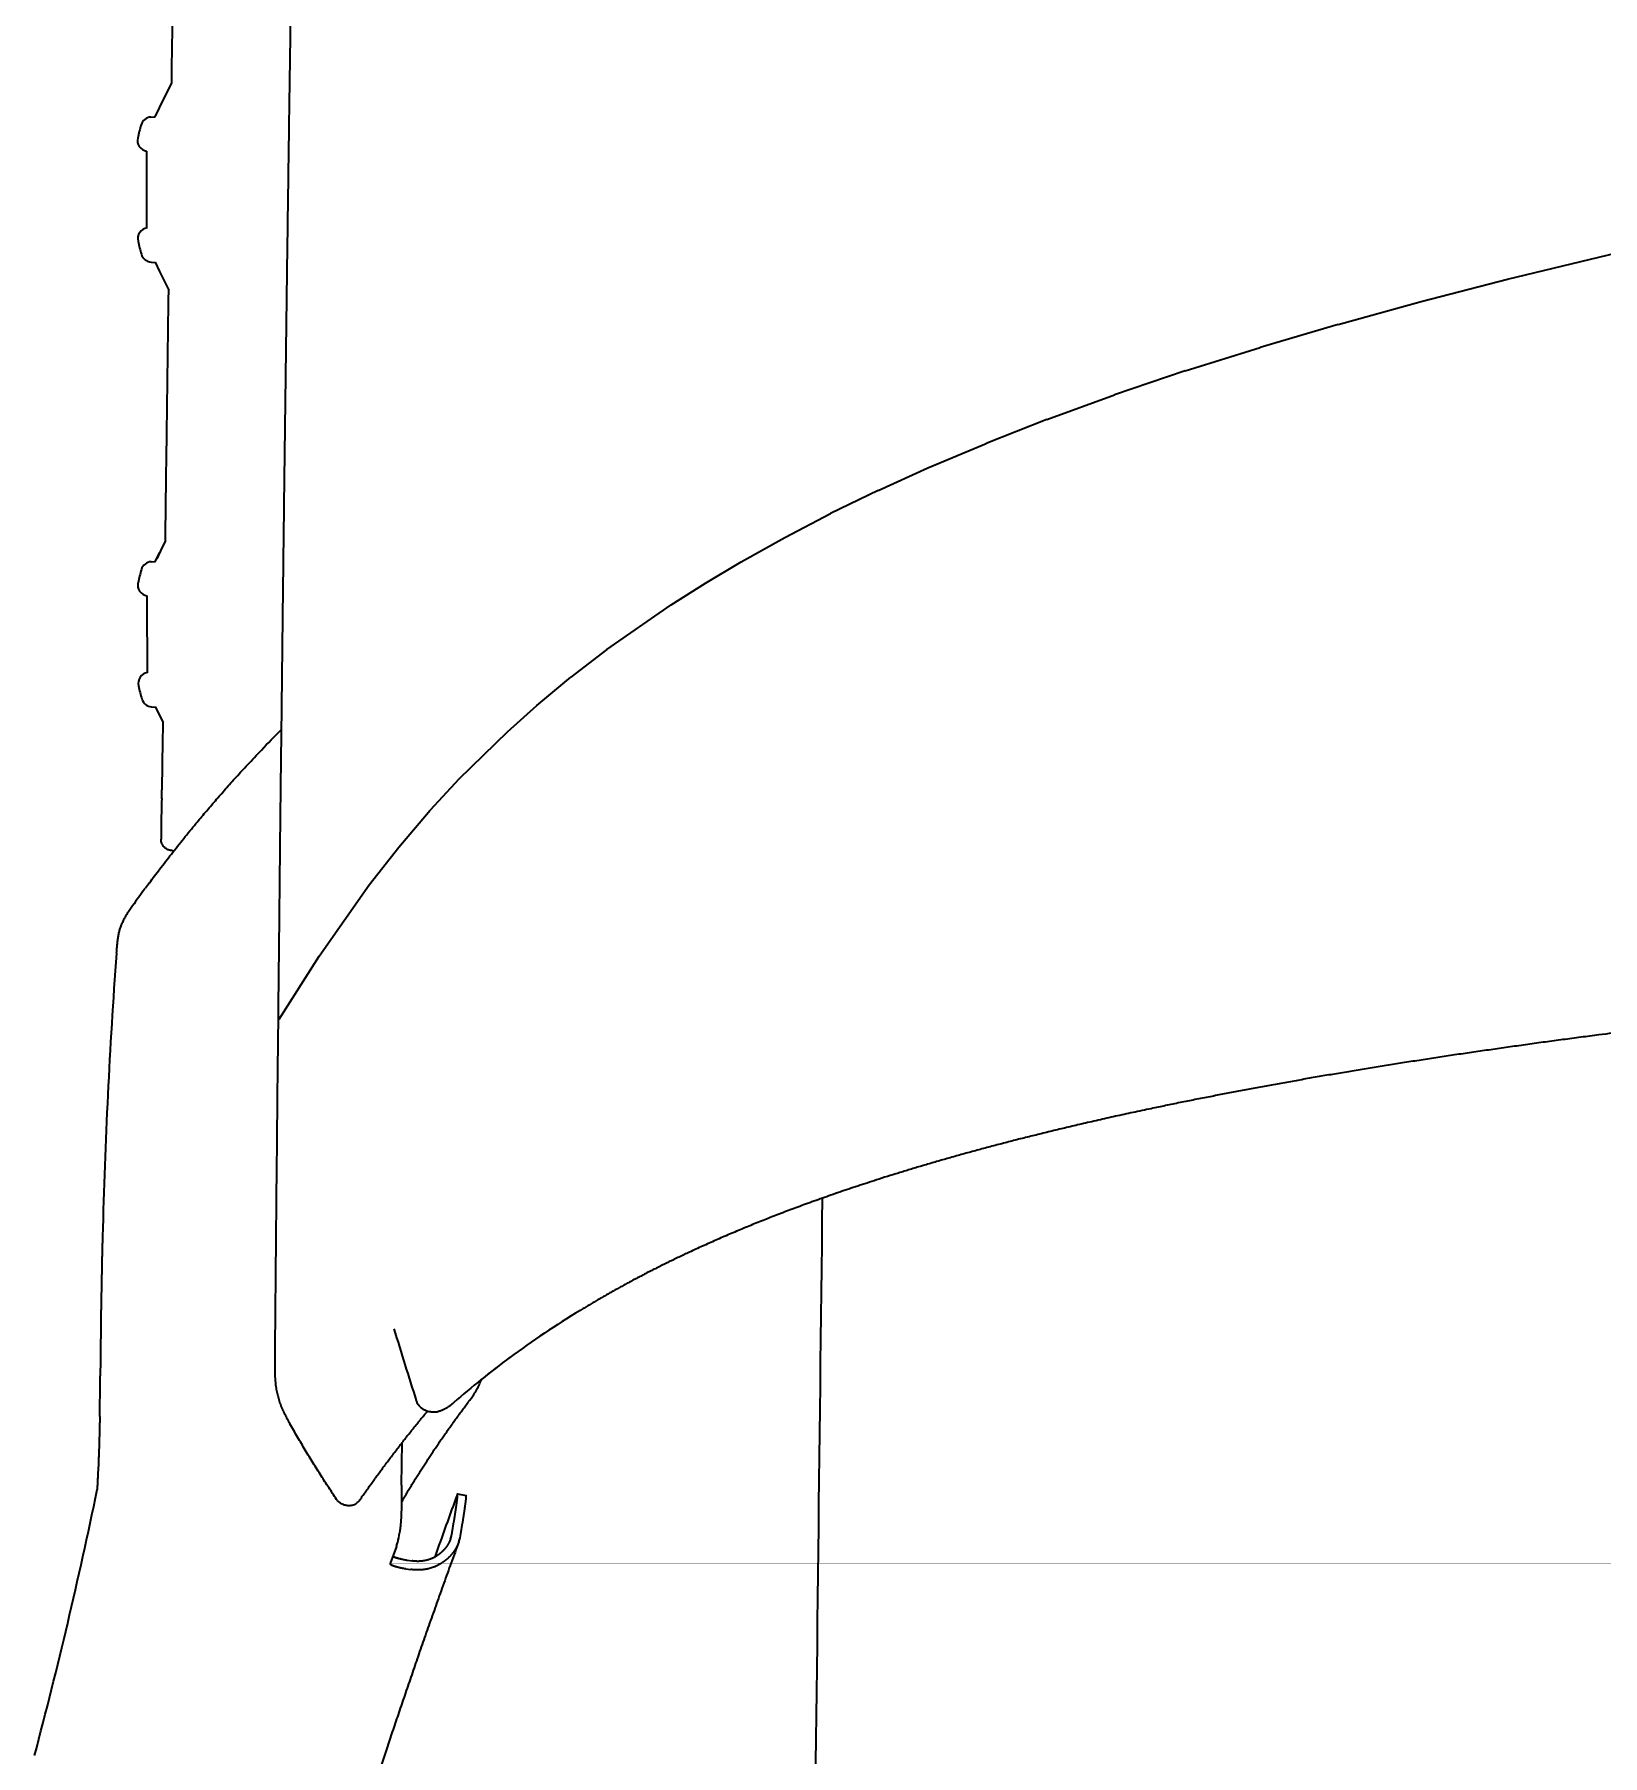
# Model space of a CAD drawing. Header units: millimetres. Extents: x 120 to 10915, y 515 to 8014.
# Drawn here: x 541.5 to 684.7, y 5200.3 to 5357.5 of the extents above; entities that cross this region are included whole.
import ezdxf

# ---------------------------------------------------------------- set-up
doc = ezdxf.new("R2010")
doc.units = ezdxf.units.MM
doc.layers.get('0').update_dxf_attribs({"lineweight": 13})
doc.layers.add('206_Cab_side_and_top_view', color=7, linetype='Continuous', lineweight=13)

# ---------------------------------------------------------------- blocks, each defined once
blk = doc.blocks.new('2409089')
at = {"layer": '206_Cab_side_and_top_view', "color": 3, "lineweight": 35}
for p, q in [((552.92, 1450.79), (554.04, 1453.06)), ((552.52, 1449.96), (552.92, 1450.79)), ((552.14, 1449.94), (552.52, 1449.97)), ((551.75, 1446.82), (551.75, 1445.93)), ((551.75, 1445.93), (551.75, 1440.23)), ((551.75, 1440.23), (551.75, 1439.8)), ((552.16, 1436.69), (552.56, 1436.66)), ((552.52, 1436.68), (552.93, 1435.85)), ((675.98, 1435.14), (686.85, 1437.76)), ((552.93, 1435.84), (553.77, 1434.13)), ((668.1, 1433.1), (675.98, 1435.14)), ((660.53, 1431.01), (668.1, 1433.1)), ((660.53, 1431.01), (653.41, 1428.91)), ((646.57, 1426.76), (653.41, 1428.91)), ((646.57, 1426.76), (640.12, 1424.57)), ((633.94, 1422.32), (640.12, 1424.57)), ((633.94, 1422.32), (628.38, 1420.14)), ((623.07, 1417.9), (628.38, 1420.14)), ((618.53, 1415.84), (623.07, 1417.9)), ((618.53, 1415.84), (614.17, 1413.73)), ((610, 1411.56), (614.17, 1413.73)), ((606.02, 1409.34), (610, 1411.56)), ((552.54, 1409.35), (552.95, 1410.18)), ((553.18, 1410.66), (552.67, 1409.61)), ((553.46, 1411.24), (553.18, 1410.66)), ((552.16, 1409.33), (552.55, 1409.36)), ((602.76, 1407.39), (606.02, 1409.34)), ((599.63, 1405.41), (602.76, 1407.39)), ((551.78, 1406.22), (551.78, 1405.32)), ((551.78, 1405.32), (551.79, 1399.61)), ((593.76, 1401.31), (599.63, 1405.41)), ((593.76, 1401.31), (590.48, 1398.79)), ((551.79, 1399.61), (551.79, 1399.2)), ((587.37, 1396.21), (590.48, 1398.79)), ((552.21, 1396.09), (552.61, 1396.06)), ((552.56, 1396.07), (552.97, 1395.24)), ((584.68, 1393.81), (587.37, 1396.21)), ((552.97, 1395.24), (553.26, 1394.66)), ((584.68, 1393.81), (580.25, 1389.47)), ((580.25, 1389.47), (577.65, 1386.65)), ((574.77, 1383.27), (577.65, 1386.65)), ((553.09, 1385.15), (553.07, 1384)), ((572.08, 1379.83), (574.77, 1383.27)), ((552, 1380.01), (551.65, 1379.54)), ((567.5, 1373.31), (572.08, 1379.83)), ((563.86, 1367.58), (567.5, 1373.31)), ((563.75, 1367.87), (563.7, 1362.98)), ((575.03, 1325.01), (575.07, 1328.9)), ((580.14, 1324.21), (580.93, 1324.08)), ((579.65, 1320.7), (579.81, 1321.68)), ((580.44, 1320.57), (580.6, 1321.55)), ((574.55, 1319.42), (573.98, 1317.86)), ((575.42, 1317.39), (575.87, 1317.32)), ((575.55, 1318.17), (576, 1318.1))]:
    blk.add_line(p, q, dxfattribs=at)
blk.add_lwpolyline([(563.7, 1362.98, 0.000335), (563.44, 1336.29)], format="xyb", dxfattribs=at)
for centre, radius, start, end in [((568.19, 1444.21), 17.67, 163.5181, 167.5296), ((552.21, 1448.94), 1, 94, 163.6463), ((551.91, 1447.81), 1, 167.534, 260.425), ((551.94, 1438.82), 1, 98.5191, 192.5115), ((568.44, 1442.49), 17.9, 192.528, 196.4863), ((552.23, 1437.69), 1, 196.3513, 266), ((568.21, 1403.63), 17.65, 163.5915, 167.6062), ((552.23, 1408.34), 1, 94, 163.7191), ((551.94, 1407.2), 1, 167.6099, 260.5115), ((551.98, 1398.22), 1, 98.6655, 192.586), ((568.49, 1401.91), 17.92, 192.6031, 196.5578), ((552.28, 1397.08), 1, 196.4222, 266), ((691.37, 1383.7), 138.3, 178.3417, 179.3989), ((554.18, 1384.49), 1.54, 267.7495, 272.6332), ((620.76, 1328.23), 86.08, 143.4457, 144.7488), ((1103.2, 1333.6), 555.65, 175.8728, 178.5442), ((636.29, 1266.97), 86.59, 121.2837, 126.4084), ((899.13, 1436.49), 339.03, 196.6591, 197.8169), ((632.55, 1272.2), 80.17, 126.4787, 131.1608), ((632.19, 1272.66), 79.58, 126.4649, 128.8006), ((-53.8, 1340.25), 601.34, 359.14458, 359.49959), ((112.01, 1414.3), 444.37, 345.1379, 348.3557), ((570.2, 1324.35), 1.21, 282.6237, 308.0545), ((1166.19, 1109.66), 624.1, 159.89597, 160.45456), ((580.17, 1324.17), 0.0501, 130.6422, 172.4216), ((617.62, 1311.67), 43.73, 168.1051, 169.3567), ((576.57, 1321.19), 3.12, 340.0497, 350.9026), ((576.58, 1321.19), 3.91, 339.8787, 350.9012), ((572.88, 1320.06), 1.79, 339.0208, 350.0031)]:
    blk.add_arc(centre, radius, start, end, dxfattribs=at)
for points, degree, knots in [([(565.48, 1497.83), (565.45, 1496.03), (565.39, 1492.42), (565.31, 1487.01), (565.22, 1481.58), (565.13, 1476.14), (565.05, 1470.7), (564.97, 1465.26), (564.89, 1459.82), (564.81, 1454.38), (564.73, 1448.96), (564.66, 1443.54), (564.58, 1438.12), (564.51, 1432.72), (564.44, 1427.31), (564.37, 1421.92), (564.3, 1416.52), (564.24, 1411.13), (564.17, 1405.74), (564.11, 1400.35), (564.05, 1394.95), (563.98, 1389.55), (563.92, 1384.14), (563.87, 1378.72), (563.81, 1373.3), (563.77, 1369.68), (563.75, 1367.87)], 3, [0, 0, 0, 0, 5.401616, 10.821776, 16.254318, 21.694069, 27.136778, 32.579055, 38.018295, 43.452621, 48.880569, 54.301755, 59.716078, 65.123895, 70.525597, 75.922621, 81.316303, 86.708175, 92.099697, 97.492791, 102.889173, 108.290488, 113.698418, 119.114095, 124.538872, 129.973503, 129.973503, 129.973503, 129.973503]), ([(554.04, 1453.06), (554.05, 1454), (554.08, 1456.22), (554.14, 1459.72), (554.2, 1463.56), (554.26, 1467.41), (554.31, 1470.74), (554.34, 1472.79), (554.36, 1473.55)], 3, [57.900447, 57.900447, 57.900447, 57.900447, 60.720302, 64.559843, 68.404183, 72.253236, 76.106916, 78.391628, 78.391628, 78.391628, 78.391628]), ([(553.46, 1411.24), (553.48, 1412.15), (553.5, 1414.33), (553.55, 1417.77), (553.6, 1421.56), (553.65, 1425.35), (553.7, 1429.15), (553.74, 1432.08), (553.76, 1433.74), (553.77, 1434.13)], 3, [16.076588, 16.076588, 16.076588, 16.076588, 18.82508, 22.606867, 26.394191, 30.187003, 33.985282, 37.788944, 38.973015, 38.973015, 38.973015, 38.973015]), ([(553.14, 1387.7), (553.14, 1387.9), (553.15, 1388.29), (553.16, 1388.88), (553.18, 1389.47), (553.19, 1390.04), (553.2, 1390.57), (553.21, 1391.08), (553.21, 1391.59), (553.22, 1392.1), (553.23, 1392.66), (553.24, 1393.25), (553.25, 1393.89), (553.25, 1394.36), (553.26, 1394.62), (553.26, 1394.66)], 3, [0, 0, 0, 0, 0.587191, 1.177383, 1.770112, 2.364939, 2.873065, 3.382101, 3.891789, 4.401833, 4.91283, 5.550392, 6.187969, 6.825578, 6.962382, 6.962382, 6.962382, 6.962382]), ([(552, 1380.01), (552.32, 1380.44), (552.98, 1381.32), (554.03, 1382.67), (555.13, 1384.06), (556.16, 1385.33), (557.13, 1386.47), (558.03, 1387.53), (558.97, 1388.6), (559.95, 1389.7), (561.04, 1390.88), (562.4, 1392.33), (563.43, 1393.39), (564.04, 1394)], 3, [0, 0, 0, 0, 1.588348, 3.311583, 5.123979, 6.885515, 8.232582, 9.61886, 11.0458, 12.516645, 14.038521, 15.871278, 18.468102, 18.468102, 18.468102, 18.468102]), ([(554.12, 1382.95), (554.09, 1382.95), (554.03, 1382.96), (553.96, 1382.96), (553.9, 1382.98), (553.84, 1382.99), (553.74, 1383.02), (553.63, 1383.07), (553.51, 1383.14), (553.4, 1383.23), (553.3, 1383.34), (553.22, 1383.45), (553.15, 1383.58), (553.1, 1383.71), (553.08, 1383.83), (553.07, 1383.93), (553.07, 1383.97), (553.07, 1384)], 3, [0, 0, 0, 0, 0.088896, 0.178699, 0.199481, 0.2794, 0.359042, 0.507182, 0.650763, 0.792273, 0.93295, 1.073557, 1.21469, 1.356777, 1.500202, 1.572612, 1.645514, 1.645514, 1.645514, 1.645514]), ([(550.47, 1377.91), (550.38, 1377.79), (550.22, 1377.56), (549.99, 1377.22), (549.79, 1376.89), (549.61, 1376.57), (549.46, 1376.25), (549.33, 1375.92), (549.23, 1375.58), (549.16, 1375.23), (549.1, 1374.85), (549.05, 1374.45), (549.01, 1374.03), (548.99, 1373.74), (548.98, 1373.59)], 3, [0, 0, 0, 0, 0.436185, 0.843997, 1.227257, 1.592207, 1.944468, 2.292971, 2.645574, 3.00993, 3.387019, 3.786529, 4.211266, 4.662146, 4.662146, 4.662146, 4.662146]), ([(748.84, 1372.45), (747.88, 1372.38), (746, 1372.24), (743.18, 1372.02), (740.41, 1371.81), (737.64, 1371.59), (734.88, 1371.36), (732.11, 1371.13), (729.33, 1370.89), (726.57, 1370.65), (723.81, 1370.41), (721.07, 1370.16), (718.34, 1369.9), (715.62, 1369.64), (712.93, 1369.37), (710.24, 1369.1), (707.58, 1368.83), (704.92, 1368.55), (702.29, 1368.27), (699.66, 1367.98), (697.06, 1367.68), (694.47, 1367.38), (691.9, 1367.07), (689.35, 1366.76), (686.83, 1366.45), (685.16, 1366.24), (684.32, 1366.13)], 3, [0, 0, 0, 0, 2.880141, 5.681653, 8.456258, 11.228232, 14.005503, 16.787633, 19.57035, 22.348652, 25.117827, 27.874459, 30.616283, 33.342507, 36.053059, 38.748698, 41.429965, 44.097504, 46.75109, 49.390272, 52.013695, 54.619943, 57.207034, 59.773207, 62.316452, 64.835196, 64.835196, 64.835196, 64.835196]), ([(684.32, 1366.13), (683.78, 1366.06), (682.68, 1365.91), (681.05, 1365.7), (679.43, 1365.48), (677.83, 1365.26), (676.24, 1365.03), (674.66, 1364.81), (673.09, 1364.58), (671.54, 1364.36), (670, 1364.13), (668.48, 1363.89), (666.97, 1363.66), (665.48, 1363.43), (664, 1363.19), (662.54, 1362.95), (661.1, 1362.71), (659.67, 1362.47), (658.25, 1362.23), (656.86, 1361.98), (655.48, 1361.74), (654.11, 1361.49), (652.77, 1361.24), (651.44, 1360.99), (650.13, 1360.74), (649.26, 1360.57), (648.83, 1360.49)], 3, [0, 0, 0, 0, 1.657257, 3.30261, 4.935815, 6.556641, 8.164649, 9.759683, 11.341306, 12.909408, 14.463573, 16.00368, 17.529274, 19.040269, 20.536226, 22.017057, 23.482309, 24.931956, 26.365815, 27.783708, 29.185336, 30.570842, 31.940323, 33.293607, 34.630249, 35.948854, 35.948854, 35.948854, 35.948854]), ([(648.83, 1360.49), (648.37, 1360.4), (647.46, 1360.22), (646.1, 1359.95), (644.77, 1359.67), (643.34, 1359.37), (641.81, 1359.05), (640.2, 1358.7), (638.63, 1358.34), (637.14, 1358), (635.73, 1357.67), (634.4, 1357.35), (633.11, 1357.03), (631.83, 1356.72), (630.58, 1356.4), (629.36, 1356.08), (628.16, 1355.76), (626.98, 1355.44), (625.83, 1355.12), (624.7, 1354.8), (623.59, 1354.48), (622.5, 1354.16), (621.44, 1353.84), (620.4, 1353.52), (619.38, 1353.21), (618.71, 1352.99), (618.37, 1352.89)], 3, [0, 0, 0, 0, 1.402154, 2.784207, 4.14644, 5.488864, 7.169235, 8.817499, 10.433419, 12.017591, 13.404791, 14.767173, 16.104665, 17.417919, 18.706978, 19.972459, 21.214525, 22.433744, 23.630465, 24.805113, 25.958047, 27.089545, 28.199734, 29.288483, 30.355442, 31.403438, 31.403438, 31.403438, 31.403438]), ([(618.37, 1352.89), (618.09, 1352.79), (617.52, 1352.61), (616.68, 1352.33), (615.85, 1352.06), (615.03, 1351.78), (614.23, 1351.5), (613.44, 1351.22), (612.67, 1350.95), (611.92, 1350.68), (611.2, 1350.41), (610.51, 1350.15), (609.83, 1349.9), (609.16, 1349.64), (608.51, 1349.38), (607.86, 1349.12), (607.22, 1348.87), (606.69, 1348.65), (606.15, 1348.43), (605.61, 1348.2), (604.96, 1347.93), (604.33, 1347.66), (603.71, 1347.38), (603.1, 1347.11), (602.49, 1346.84), (601.9, 1346.57), (601.51, 1346.39), (601.31, 1346.3)], 3, [0, 0, 0, 0, 0.902882, 1.791682, 2.666651, 3.528036, 4.375883, 5.210645, 6.032573, 6.841928, 7.589969, 8.327403, 9.054458, 9.771361, 10.478346, 11.175643, 11.863481, 12.542085, 12.897796, 13.606586, 14.305485, 14.994705, 15.67443, 16.344804, 17.005928, 17.657392, 18.300556, 18.300556, 18.300556, 18.300556]), ([(547.72, 1347.71), (547.72, 1347.53), (547.71, 1347.17), (547.69, 1346.62), (547.68, 1346.08), (547.67, 1345.53), (547.66, 1344.99), (547.65, 1344.44), (547.64, 1343.9), (547.63, 1343.36), (547.62, 1342.82), (547.61, 1342.28), (547.6, 1341.75), (547.59, 1341.21), (547.58, 1340.68), (547.58, 1340.15), (547.57, 1339.62), (547.56, 1339.09), (547.56, 1338.56), (547.55, 1338.04), (547.54, 1337.53), (547.54, 1337.01), (547.53, 1336.5), (547.53, 1336), (547.52, 1335.5), (547.52, 1335.17), (547.52, 1335)], 3, [0, 0, 0, 0, 0.546515, 1.092436, 1.637729, 2.182348, 2.726237, 3.269329, 3.811549, 4.352812, 4.89243, 5.430871, 5.968015, 6.503724, 7.037186, 7.568875, 8.098596, 8.62613, 9.150434, 9.672004, 10.189799, 10.704178, 11.213643, 11.718832, 12.218182, 12.712189, 12.712189, 12.712189, 12.712189]), ([(601.31, 1346.3), (601.15, 1346.22), (600.84, 1346.07), (600.36, 1345.85), (599.89, 1345.63), (599.43, 1345.4), (598.98, 1345.18), (598.53, 1344.95), (598.08, 1344.73), (597.64, 1344.51), (597.21, 1344.28), (596.78, 1344.06), (596.36, 1343.84), (595.94, 1343.62), (595.53, 1343.39), (595.13, 1343.17), (594.72, 1342.95), (594.33, 1342.73), (593.94, 1342.51), (593.55, 1342.29), (593.17, 1342.07), (592.79, 1341.85), (592.41, 1341.63), (592.05, 1341.41), (591.68, 1341.19), (591.44, 1341.05), (591.32, 1340.97)], 3, [0, 0, 0, 0, 0.53046, 1.055109, 1.574058, 2.087419, 2.595297, 3.097798, 3.595023, 4.087072, 4.574161, 5.056264, 5.533472, 6.005876, 6.473561, 6.936611, 7.39511, 7.849136, 8.29883, 8.744206, 9.185337, 9.622295, 10.055152, 10.483975, 10.908833, 11.32979, 11.32979, 11.32979, 11.32979]), ([(563.44, 1336.29), (563.44, 1336.13), (563.44, 1335.79), (563.44, 1335.29), (563.47, 1334.79), (563.51, 1334.29), (563.58, 1333.79), (563.68, 1333.31), (563.81, 1332.84), (563.97, 1332.38), (564.15, 1331.93), (564.36, 1331.49), (564.59, 1331.06), (564.75, 1330.77), (564.83, 1330.63)], 3, [0, 0, 0, 0, 0.500576, 1.004315, 1.508757, 2.011596, 2.510272, 3.004255, 3.493342, 3.978213, 4.46063, 4.943642, 5.430839, 5.926408, 5.926408, 5.926408, 5.926408]), ([(575.02, 1323.47), (575.06, 1323.54), (575.13, 1323.66), (575.24, 1323.85), (575.35, 1324.04), (575.46, 1324.23), (575.58, 1324.42), (575.69, 1324.61), (575.8, 1324.8), (575.92, 1324.98), (576.03, 1325.17), (576.15, 1325.36), (576.27, 1325.55), (576.39, 1325.74), (576.5, 1325.93), (576.62, 1326.12), (576.74, 1326.31), (576.86, 1326.5), (576.98, 1326.69), (577.11, 1326.87), (577.23, 1327.06), (577.35, 1327.25), (577.48, 1327.44), (577.6, 1327.63), (577.73, 1327.82), (577.85, 1328.01), (577.98, 1328.2), (578.11, 1328.39), (578.23, 1328.58), (578.36, 1328.77), (578.49, 1328.96), (578.62, 1329.15), (578.75, 1329.34), (578.88, 1329.53), (579.02, 1329.71), (579.15, 1329.9), (579.28, 1330.09), (579.42, 1330.28), (579.55, 1330.47), (579.69, 1330.66), (579.83, 1330.85), (579.96, 1331.04), (580.1, 1331.23), (580.24, 1331.42), (580.38, 1331.61), (580.52, 1331.8), (580.66, 1331.99), (580.8, 1332.18), (580.95, 1332.37), (581.09, 1332.57), (581.24, 1332.76), (581.42, 1333), (581.65, 1333.32), (581.9, 1333.74), (582.14, 1334.21), (582.27, 1334.53), (582.34, 1334.69)], 3, [0, 0, 0, 0, 0.218366, 0.437137, 0.656273, 0.875765, 1.095616, 1.315886, 1.53653, 1.757536, 1.978907, 2.200712, 2.422899, 2.645453, 2.868379, 3.091753, 3.315516, 3.539654, 3.764167, 3.989143, 4.214516, 4.440268, 4.666402, 4.893011, 5.120026, 5.347424, 5.575209, 5.803483, 6.03217, 6.261243, 6.490704, 6.720663, 6.95104, 7.181805, 7.412963, 7.644097, 7.875519, 8.107358, 8.339608, 8.573058, 8.807156, 9.041684, 9.276711, 9.512385, 9.748572, 9.985161, 10.222067, 10.459732, 10.697724, 10.935321, 11.198731, 11.41181, 11.833664, 12.371601, 12.882714, 13.41479, 13.41479, 13.41479, 13.41479]), ([(576.35, 1332.75), (576.36, 1332.72), (576.39, 1332.66), (576.44, 1332.54), (576.51, 1332.41), (576.59, 1332.31), (576.68, 1332.21), (576.77, 1332.12), (576.88, 1332.04), (576.96, 1331.98), (577.05, 1331.93), (577.15, 1331.88), (577.26, 1331.83), (577.35, 1331.8), (577.47, 1331.77), (577.58, 1331.74), (577.72, 1331.72), (577.84, 1331.7), (577.96, 1331.7), (578.08, 1331.7), (578.2, 1331.71), (578.28, 1331.72), (578.32, 1331.73)], 3, [0, 0, 0, 0, 0.099462, 0.198609, 0.396511, 0.531291, 0.595276, 0.796542, 0.900232, 1.003527, 1.112126, 1.220688, 1.334433, 1.450837, 1.518684, 1.690083, 1.809452, 1.931872, 2.05213, 2.173334, 2.295087, 2.416427, 2.416427, 2.416427, 2.416427]), ([(547.47, 1331.28), (547.47, 1331.16), (547.47, 1330.94), (547.46, 1330.6), (547.46, 1330.27), (547.45, 1329.96), (547.44, 1329.65), (547.43, 1329.36), (547.43, 1329.07), (547.42, 1328.79), (547.41, 1328.53), (547.4, 1328.27), (547.39, 1328.02), (547.38, 1327.77), (547.37, 1327.53), (547.36, 1327.3), (547.35, 1327.07), (547.35, 1326.85), (547.34, 1326.63), (547.32, 1326.42), (547.31, 1326.21), (547.3, 1326), (547.29, 1325.8), (547.28, 1325.6), (547.27, 1325.4), (547.27, 1325.27), (547.26, 1325.2)], 3, [0, 0, 0, 0, 0.344973, 0.680589, 1.006594, 1.322838, 1.62825, 1.923893, 2.209908, 2.486523, 2.754137, 3.013041, 3.265022, 3.509188, 3.747617, 3.97924, 4.206667, 4.428321, 4.645816, 4.858528, 5.06909, 5.275723, 5.481428, 5.68394, 5.883581, 6.080663, 6.080663, 6.080663, 6.080663]), ([(571.37, 1323.9), (571.46, 1324.04), (571.65, 1324.3), (571.93, 1324.69), (572.21, 1325.08), (572.49, 1325.47), (572.78, 1325.86), (573.07, 1326.26), (573.36, 1326.65), (573.65, 1327.04), (573.95, 1327.44), (574.25, 1327.83), (574.55, 1328.23), (574.85, 1328.62), (575.16, 1329.01), (575.47, 1329.41), (575.78, 1329.81), (576.1, 1330.2), (576.42, 1330.6), (576.74, 1330.99), (577.07, 1331.39), (577.29, 1331.65), (577.4, 1331.79)], 3, [0, 0, 0, 0, 0.479745, 0.960994, 1.443817, 1.928266, 2.413534, 2.900649, 3.389618, 3.880444, 4.372194, 4.866145, 5.362249, 5.86048, 6.360288, 6.862596, 7.367385, 7.874534, 8.383543, 8.895432, 9.410172, 9.927698, 9.927698, 9.927698, 9.927698]), ([(579.79, 1332.56), (579.75, 1332.52), (579.67, 1332.45), (579.54, 1332.35), (579.42, 1332.25), (579.29, 1332.17), (579.18, 1332.08), (579.06, 1332.01), (578.94, 1331.95), (578.84, 1331.9), (578.75, 1331.86), (578.66, 1331.82), (578.55, 1331.78), (578.44, 1331.75), (578.36, 1331.74), (578.32, 1331.73)], 3, [0, 0, 0, 0, 0.161897, 0.32072, 0.478647, 0.636889, 0.77228, 0.907401, 1.042233, 1.177258, 1.240927, 1.354424, 1.468901, 1.585616, 1.704488, 1.704488, 1.704488, 1.704488]), ([(569.09, 1323.72), (568.97, 1323.9), (568.73, 1324.25), (568.38, 1324.79), (568.03, 1325.32), (567.67, 1325.88), (567.31, 1326.45), (566.95, 1327.03), (566.59, 1327.62), (566.23, 1328.22), (565.88, 1328.81), (565.53, 1329.41), (565.18, 1330.02), (564.95, 1330.43), (564.83, 1330.63)], 3, [0, 0, 0, 0, 0.639438, 1.278973, 1.918819, 2.558623, 3.249571, 3.94059, 4.632148, 5.32421, 6.017996, 6.713562, 7.41217, 8.115955, 8.115955, 8.115955, 8.115955]), ([(575.03, 1325.01), (575.03, 1324.99), (575.03, 1324.98), (575.03, 1324.96), (575.03, 1324.93), (575.03, 1324.9), (575.03, 1324.89), (575.03, 1324.86), (575.03, 1324.83), (575.03, 1324.81), (575.03, 1324.78), (575.03, 1324.75), (575.03, 1324.74), (575.03, 1324.71), (575.03, 1324.68), (575.03, 1324.66), (575.03, 1324.63), (575.03, 1324.6), (575.03, 1324.59), (575.03, 1324.54), (575.03, 1324.5), (575.03, 1324.47), (575.03, 1324.22), (575.02, 1323.96), (575.02, 1323.71), (575.02, 1323.27), (575.01, 1322.83), (575, 1322.59), (574.99, 1322.3), (574.98, 1322), (574.97, 1321.91), (574.95, 1321.64), (574.93, 1321.36), (574.91, 1321.18), (574.88, 1320.96), (574.85, 1320.76), (574.84, 1320.73), (574.84, 1320.71), (574.83, 1320.69)], 5, [0, 0, 0, 0, 0, 0, 0.075647, 0.075647, 0.075647, 0.151294, 0.151294, 0.151294, 0.226941, 0.226941, 0.226941, 0.302588, 0.302588, 0.302588, 0.378236, 0.378236, 0.378236, 0.453884, 0.453884, 0.453884, 0.604886, 0.604886, 0.604886, 1.742531, 1.742531, 1.742531, 2.834459, 2.834459, 2.834459, 3.249618, 3.249618, 3.249618, 4.261032, 4.261032, 4.261032, 4.395407, 4.395407, 4.395407, 4.395407, 4.395407, 4.395407]), ([(570.46, 1323.16), (570.44, 1323.16), (570.4, 1323.15), (570.33, 1323.14), (570.24, 1323.14), (570.15, 1323.14), (570.02, 1323.15), (569.9, 1323.17), (569.78, 1323.2), (569.66, 1323.25), (569.55, 1323.3), (569.44, 1323.37), (569.38, 1323.42), (569.3, 1323.48), (569.23, 1323.55), (569.15, 1323.64), (569.11, 1323.7), (569.09, 1323.72)], 3, [0, 0, 0, 0, 0.03638, 0.12817, 0.220029, 0.312122, 0.404541, 0.591101, 0.676074, 0.780289, 0.971886, 1.068747, 1.166218, 1.199098, 1.363723, 1.464269, 1.565999, 1.565999, 1.565999, 1.565999]), ([(571.37, 1323.9), (571.37, 1323.9), (571.34, 1323.86), (571.29, 1323.77), (571.21, 1323.66), (571.13, 1323.56), (571.04, 1323.47), (570.98, 1323.42), (570.95, 1323.39)], 3, [0, 0, 0, 0, 0.0105483, 0.1579556, 0.2967192, 0.4310881, 0.5512341, 0.6695576, 0.6695576, 0.6695576, 0.6695576]), ([(579.81, 1321.68), (579.85, 1321.92), (579.89, 1322.17), (579.92, 1322.4), (579.99, 1322.85), (580.05, 1323.25), (580.07, 1323.44), (580.12, 1323.79), (580.14, 1324.04), (580.15, 1324.14), (580.15, 1324.19), (580.14, 1324.2), (580.14, 1324.21), (580.14, 1324.21), (580.14, 1324.21)], 5, [0, 0, 0, 0, 0, 0, 2.176611, 2.176611, 2.176611, 4.201754, 4.201754, 4.201754, 6.483089, 6.483089, 6.483089, 6.631049, 6.631049, 6.631049, 6.631049, 6.631049, 6.631049]), ([(580.6, 1321.55), (580.65, 1321.87), (580.7, 1322.18), (580.75, 1322.51), (580.84, 1323.13), (580.9, 1323.63), (580.93, 1323.85), (580.94, 1324.02), (580.93, 1324.07), (580.93, 1324.07), (580.93, 1324.08), (580.93, 1324.08)], 5, [0, 0, 0, 0, 0, 0, 2.839961, 2.839961, 2.839961, 6.064827, 6.064827, 6.064827, 6.600802, 6.600802, 6.600802, 6.600802, 6.600802, 6.600802]), ([(580.25, 1319.84), (580.02, 1319.2), (579.56, 1317.94), (578.88, 1316.07), (578.23, 1314.23), (577.59, 1312.44), (576.98, 1310.69), (576.38, 1308.97), (575.81, 1307.3), (575.25, 1305.66), (574.71, 1304.07), (574.18, 1302.51), (573.68, 1300.99), (573.19, 1299.51), (572.71, 1298.07), (572.26, 1296.66), (571.81, 1295.3), (571.39, 1293.97), (570.97, 1292.68), (570.58, 1291.43), (570.19, 1290.21), (569.82, 1289.04), (569.46, 1287.9), (569.12, 1286.8), (568.79, 1285.73), (568.57, 1285.04), (568.47, 1284.7)], 3, [0, 0, 0, 0, 2.041595, 4.032747, 5.97804, 7.878816, 9.736872, 11.550975, 13.32141, 15.048454, 16.735915, 18.380452, 19.982329, 21.541816, 23.059192, 24.534728, 25.96869, 27.361339, 28.716339, 30.030546, 31.304215, 32.537603, 33.730964, 34.884555, 35.998634, 37.073673, 37.073673, 37.073673, 37.073673]), ([(580.25, 1319.84), (580.13, 1319.52), (579.98, 1319.21), (579.8, 1318.93), (579.39, 1318.43), (578.91, 1318.03), (578.65, 1317.86), (578.01, 1317.5), (577.27, 1317.3), (576.81, 1317.24), (576.34, 1317.25), (575.87, 1317.32)], 5, [0, 0, 0, 0, 0, 0, 2.276927, 2.276927, 2.276927, 4.439714, 4.439714, 4.439714, 7.463777, 7.463777, 7.463777, 7.463777, 7.463777, 7.463777]), ([(579.5, 1320.13), (579.41, 1319.87), (579.29, 1319.62), (579.14, 1319.39), (578.87, 1319.06), (578.55, 1318.78), (578.43, 1318.68), (578.08, 1318.45), (577.7, 1318.27), (577.46, 1318.18), (577.11, 1318.1), (576.76, 1318.07), (576.67, 1318.06), (576.53, 1318.06), (576.38, 1318.06), (576.34, 1318.07), (576.24, 1318.07), (576.14, 1318.08), (576.09, 1318.09), (576.05, 1318.09), (576, 1318.1)], 5, [0, 0, 0, 0, 0, 0, 2.045867, 2.045867, 2.045867, 3.357442, 3.357442, 3.357442, 5.352717, 5.352717, 5.352717, 6.036679, 6.036679, 6.036679, 6.383018, 6.383018, 6.383018, 6.729357, 6.729357, 6.729357, 6.729357, 6.729357, 6.729357]), ([(573.98, 1317.86), (573.98, 1317.86), (573.98, 1317.85), (573.98, 1317.85), (573.98, 1317.85), (573.98, 1317.85), (573.98, 1317.85), (573.98, 1317.85), (573.98, 1317.84), (573.98, 1317.84), (573.98, 1317.84), (573.98, 1317.84), (573.98, 1317.84), (573.98, 1317.84), (573.98, 1317.84), (573.98, 1317.83), (573.98, 1317.83), (573.98, 1317.83), (573.98, 1317.83), (573.98, 1317.83), (573.98, 1317.82), (573.98, 1317.82), (573.99, 1317.82), (573.99, 1317.82), (573.99, 1317.81), (573.99, 1317.81), (573.99, 1317.81), (574, 1317.81), (574, 1317.8), (574.01, 1317.8), (574.01, 1317.79), (574.02, 1317.79), (574.02, 1317.78), (574.02, 1317.78), (574.03, 1317.78), (574.03, 1317.78), (574.03, 1317.78), (574.04, 1317.77), (574.04, 1317.77), (574.05, 1317.77), (574.05, 1317.76), (574.06, 1317.76), (574.06, 1317.76), (574.06, 1317.76), (574.07, 1317.75), (574.07, 1317.75), (574.08, 1317.75), (574.08, 1317.75), (574.09, 1317.74), (574.09, 1317.74), (574.1, 1317.73), (574.11, 1317.73), (574.11, 1317.73), (574.12, 1317.72), (574.13, 1317.72), (574.14, 1317.72), (574.14, 1317.72), (574.15, 1317.71), (574.16, 1317.71), (574.16, 1317.71), (574.17, 1317.7), (574.18, 1317.7), (574.19, 1317.69), (574.2, 1317.69), (574.21, 1317.69), (574.23, 1317.68), (574.24, 1317.68), (574.25, 1317.67), (574.26, 1317.67), (574.26, 1317.67), (574.27, 1317.66), (574.28, 1317.66), (574.28, 1317.66), (574.29, 1317.66), (574.3, 1317.65), (574.3, 1317.65), (574.31, 1317.65), (574.32, 1317.65), (574.32, 1317.65), (574.33, 1317.64), (574.34, 1317.64), (574.34, 1317.64), (574.35, 1317.64), (574.36, 1317.64), (574.36, 1317.63), (574.37, 1317.63), (574.37, 1317.63), (574.38, 1317.63), (574.39, 1317.63), (574.39, 1317.62), (574.4, 1317.62), (574.41, 1317.62), (574.42, 1317.61), (574.43, 1317.61), (574.44, 1317.61), (574.45, 1317.6), (574.46, 1317.6), (574.47, 1317.6), (574.47, 1317.6), (574.48, 1317.6), (574.49, 1317.6), (574.49, 1317.59), (574.5, 1317.59), (574.51, 1317.59), (574.51, 1317.59), (574.52, 1317.59), (574.53, 1317.58), (574.54, 1317.58), (574.55, 1317.58), (574.56, 1317.57), (574.58, 1317.57), (574.58, 1317.57), (574.59, 1317.57), (574.6, 1317.56), (574.6, 1317.56), (574.61, 1317.56), (574.62, 1317.56), (574.63, 1317.56), (574.65, 1317.55), (574.66, 1317.55), (574.67, 1317.54), (574.69, 1317.54), (574.7, 1317.54), (574.71, 1317.53), (574.72, 1317.53), (574.74, 1317.53), (574.74, 1317.53), (574.75, 1317.53), (574.75, 1317.52), (574.76, 1317.52), (574.77, 1317.52), (574.78, 1317.52), (574.79, 1317.52), (574.81, 1317.51), (574.84, 1317.51), (574.85, 1317.5), (574.97, 1317.47), (575.1, 1317.45), (575.2, 1317.43), (575.31, 1317.41), (575.42, 1317.39)], 5, [0, 0, 0, 0, 0, 0, 0.010015, 0.010015, 0.010015, 0.012998, 0.012998, 0.012998, 0.015981, 0.015981, 0.015981, 0.021942, 0.021942, 0.021942, 0.026619, 0.026619, 0.026619, 0.031295, 0.031295, 0.031295, 0.040636, 0.040636, 0.040636, 0.052287, 0.052287, 0.052287, 0.063937, 0.063937, 0.063937, 0.087209, 0.087209, 0.087209, 0.098712, 0.098712, 0.098712, 0.110215, 0.110215, 0.110215, 0.133218, 0.133218, 0.133218, 0.144716, 0.144716, 0.144716, 0.156214, 0.156214, 0.156214, 0.179208, 0.179208, 0.179208, 0.202181, 0.202181, 0.202181, 0.225155, 0.225155, 0.225155, 0.248127, 0.248127, 0.248127, 0.271099, 0.271099, 0.271099, 0.311808, 0.311808, 0.311808, 0.352517, 0.352517, 0.352517, 0.372871, 0.372871, 0.372871, 0.393225, 0.393225, 0.393225, 0.413579, 0.413579, 0.413579, 0.433933, 0.433933, 0.433933, 0.454867, 0.454867, 0.454867, 0.4758, 0.4758, 0.4758, 0.496734, 0.496734, 0.496734, 0.517668, 0.517668, 0.517668, 0.559535, 0.559535, 0.559535, 0.580468, 0.580468, 0.580468, 0.601402, 0.601402, 0.601402, 0.622694, 0.622694, 0.622694, 0.643987, 0.643987, 0.643987, 0.68657, 0.68657, 0.68657, 0.707862, 0.707862, 0.707862, 0.729155, 0.729155, 0.729155, 0.771739, 0.771739, 0.771739, 0.812729, 0.812729, 0.812729, 0.853719, 0.853719, 0.853719, 0.874214, 0.874214, 0.874214, 0.894709, 0.894709, 0.894709, 0.935699, 0.935699, 0.935699, 1.011889, 1.011889, 1.011889, 1.570805, 1.570805, 1.570805, 1.570805, 1.570805, 1.570805]), ([(574.22, 1318.52), (574.22, 1318.52), (574.23, 1318.52), (574.23, 1318.51), (574.24, 1318.51), (574.24, 1318.51), (574.24, 1318.51), (574.25, 1318.5), (574.26, 1318.5), (574.27, 1318.5), (574.28, 1318.49), (574.29, 1318.49), (574.3, 1318.48), (574.31, 1318.48), (574.32, 1318.47), (574.33, 1318.47), (574.34, 1318.47), (574.35, 1318.46), (574.35, 1318.46), (574.36, 1318.46), (574.36, 1318.46), (574.37, 1318.46), (574.38, 1318.45), (574.39, 1318.45), (574.4, 1318.45), (574.41, 1318.44), (574.42, 1318.44), (574.43, 1318.43), (574.44, 1318.43), (574.46, 1318.42), (574.46, 1318.42), (574.47, 1318.42), (574.48, 1318.41), (574.49, 1318.41), (574.5, 1318.41), (574.5, 1318.41), (574.51, 1318.41), (574.51, 1318.41), (574.52, 1318.4), (574.52, 1318.4), (574.53, 1318.4), (574.54, 1318.4), (574.54, 1318.4), (574.55, 1318.39), (574.56, 1318.39), (574.56, 1318.39), (574.57, 1318.39), (574.57, 1318.39), (574.58, 1318.39), (574.58, 1318.38), (574.59, 1318.38), (574.59, 1318.38), (574.6, 1318.38), (574.61, 1318.38), (574.61, 1318.38), (574.62, 1318.37), (574.63, 1318.37), (574.63, 1318.37), (574.64, 1318.37), (574.64, 1318.37), (574.65, 1318.37), (574.66, 1318.36), (574.66, 1318.36), (574.67, 1318.36), (574.67, 1318.36), (574.68, 1318.36), (574.68, 1318.36), (574.69, 1318.35), (574.7, 1318.35), (574.7, 1318.35), (574.71, 1318.35), (574.72, 1318.35), (574.72, 1318.35), (574.73, 1318.34), (574.74, 1318.34), (574.75, 1318.34), (574.76, 1318.33), (574.77, 1318.33), (574.78, 1318.33), (574.78, 1318.33), (574.79, 1318.33), (574.79, 1318.33), (574.81, 1318.32), (574.82, 1318.32), (574.82, 1318.32), (574.83, 1318.32), (574.85, 1318.31), (574.85, 1318.31), (574.86, 1318.31), (574.86, 1318.31), (574.87, 1318.31), (574.88, 1318.31), (574.89, 1318.3), (574.9, 1318.3), (574.91, 1318.3), (574.92, 1318.29), (574.93, 1318.29), (574.95, 1318.29), (574.96, 1318.29), (574.97, 1318.29), (575.09, 1318.26), (575.21, 1318.23), (575.32, 1318.21), (575.43, 1318.19), (575.55, 1318.17)], 5, [0, 0, 0, 0, 0, 0, 0.016603, 0.016603, 0.016603, 0.033206, 0.033206, 0.033206, 0.066409, 0.066409, 0.066409, 0.099612, 0.099612, 0.099612, 0.132814, 0.132814, 0.132814, 0.151209, 0.151209, 0.151209, 0.169603, 0.169603, 0.169603, 0.206393, 0.206393, 0.206393, 0.243182, 0.243182, 0.243182, 0.279971, 0.279971, 0.279971, 0.298674, 0.298674, 0.298674, 0.317378, 0.317378, 0.317378, 0.336082, 0.336082, 0.336082, 0.354785, 0.354785, 0.354785, 0.373489, 0.373489, 0.373489, 0.392192, 0.392192, 0.392192, 0.410896, 0.410896, 0.410896, 0.429599, 0.429599, 0.429599, 0.448705, 0.448705, 0.448705, 0.46781, 0.46781, 0.46781, 0.486915, 0.486915, 0.486915, 0.50602, 0.50602, 0.50602, 0.525125, 0.525125, 0.525125, 0.544231, 0.544231, 0.544231, 0.582441, 0.582441, 0.582441, 0.601315, 0.601315, 0.601315, 0.62019, 0.62019, 0.62019, 0.657938, 0.657938, 0.657938, 0.676812, 0.676812, 0.676812, 0.695686, 0.695686, 0.695686, 0.733434, 0.733434, 0.733434, 0.770201, 0.770201, 0.770201, 0.806967, 0.806967, 0.806967, 1.390116, 1.390116, 1.390116, 1.390116, 1.390116, 1.390116])]:
    blk.add_open_spline(points, degree=degree, knots=knots, dxfattribs=at)
blk.add_open_spline([(547.26, 1325.2), (547.25, 1325), (547.24, 1324.81), (547.23, 1324.61)], degree=3, dxfattribs=at)
blk = doc.blocks.new('2458030')
at = {"layer": '206_Cab_side_and_top_view', "color": 3, "lineweight": 35}
blk.add_lwpolyline([(613.43, 1351.24, 0.000161), (612.63, 1282.52)], format="xyb", dxfattribs=at)

msp = doc.modelspace()

# ---------------------------------------------------------------- block references
at = {"color": 7, "lineweight": 35}
for name in ['2409089', '2458030']:
    msp.add_blockref(name, (0, 3900), dxfattribs=at)

doc.saveas('drawing.dxf')
